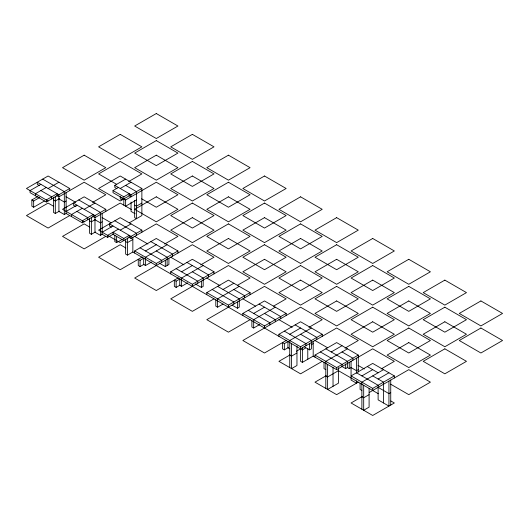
<?xml version="1.0" encoding="UTF-8"?>
<svg xmlns="http://www.w3.org/2000/svg" width="529" height="529" viewBox="0 0 529 529"><rect width="100%" height="100%" fill="white"/><g stroke="black" fill="none" stroke-linecap="round" stroke-linejoin="round"><path stroke-width="0.79" d="M40.878 184.33L30.054 190.572L30.054 192.655L46.288 202.032L69.729 188.496L69.729 190.572M46.288 187.451L35.469 193.7L35.469 195.783M48.093 188.496L58.911 182.247M44.482 200.987L33.664 207.236L31.859 206.191L31.859 199.949L37.949 196.431M31.859 199.949L33.664 200.987L39.748 197.476M59.36 198.646L55.307 200.987L53.502 199.949M66.125 200.987L64.32 202.032L58.911 198.904M53.502 197.601L53.502 212.44L55.307 213.485L59.36 211.137M66.125 211.402L76.943 205.153M39.298 185.5L37.268 184.33L37.268 182.247L58.911 194.738L58.911 211.402L64.32 214.523L66.125 213.485L82.359 222.854L105.8 209.319L105.8 211.402M116.843 188.622L114.819 187.451L114.819 185.368L125.638 179.119M69.729 215.567L48.093 228.059L26.45 215.567L48.093 203.07L53.674 206.297M82.359 208.274L71.534 214.523L71.534 216.606M92.535 202.395L105.8 194.738L84.157 182.247L58.911 196.821L56.881 195.651M141.633 198.772L156.293 207.236L177.936 194.738L156.293 182.247L125.638 199.949L113.014 192.655L113.014 190.572L118.423 187.451M128.607 181.573L141.871 173.915L120.228 161.424L98.586 173.915L116.737 184.396M84.157 209.319L94.982 203.07M120.228 188.496L131.047 182.247M113.014 190.572L123.832 196.821L129.241 193.7L129.241 195.783M141.871 188.496L120.228 200.987L98.586 188.496L120.228 175.998L141.871 188.496L141.871 215.567L129.301 222.821M95.432 219.469L91.372 221.81L89.566 220.772M136.456 199.949L125.638 206.191L125.638 199.949M102.196 221.81L100.391 222.854L94.982 219.727M141.871 203.07L136.456 206.191L134.657 205.153M89.566 218.424L89.566 233.263L91.372 234.307L95.432 231.96M102.196 232.224L113.014 225.976M76.044 206.713L73.339 205.153L73.339 203.07L94.982 215.561L94.982 232.224L100.391 235.345L102.196 234.307L102.196 213.22M105.8 236.39L84.157 248.881L62.521 236.39L84.157 223.893L89.745 227.12M118.423 229.097L107.605 235.345L107.605 237.428L101.614 233.97M107.605 237.428L113.689 233.917M120.228 230.141L131.047 223.893M114.819 235.345L114.819 241.594L116.618 242.632L122.034 239.511M123.832 238.473L123.832 240.55L113.014 234.307L113.014 232.224L123.832 238.473L129.241 235.345L129.241 237.428M141.871 230.141L120.228 242.632L98.586 230.141L120.228 217.644L141.871 230.141L141.871 232.224M129.016 237.296L131.047 238.473L156.293 223.893L177.936 236.39L164.671 244.048M132.852 239.511L127.443 242.632L125.638 241.594M125.638 239.253L125.638 254.085L127.443 255.13L132.852 252.009L132.852 237.171M134.657 253.047L134.657 250.964L156.293 238.473L177.936 250.964L177.936 253.047M145.475 250.964L156.293 244.715M142.321 256.949L120.228 269.704L98.586 257.213L120.228 244.715L125.809 247.942M144.119 264.242L140.066 266.583L138.261 265.538L138.261 259.296L140.066 260.334L144.119 257.993M167.118 244.715L145.475 257.213L145.475 265.538L143.67 264.5L143.67 258.251M145.475 265.538L151.558 262.027M134.657 250.964L156.293 263.462L177.936 250.964M159.229 263.065L165.312 266.583L168.916 264.5L168.916 258.251M170.722 273.87L170.722 271.787L192.364 259.296L214.007 271.787L214.007 273.87M181.546 271.787L192.364 265.538M178.385 277.778L156.293 290.527L134.657 278.036L192.364 244.715L214.007 257.213L200.742 264.87M180.191 285.065L176.131 287.406L174.332 286.368L174.332 280.119L176.131 281.157L180.191 278.816M203.182 265.538L181.546 278.036L181.546 286.368L179.741 285.323L179.741 279.074M181.546 286.368L187.63 282.85M170.722 271.787L192.364 284.285L214.007 271.787M195.294 283.894L201.384 287.406L203.182 286.368L203.182 278.036L192.364 271.787M206.793 294.693L206.793 292.61L228.429 280.119L250.072 292.61L250.072 294.693M223.02 289.489L233.844 283.24M214.007 298.859L192.364 311.356L170.722 298.859L228.429 265.538L250.072 278.036L237.508 285.29M239.253 286.368L217.611 298.859L217.611 307.19L215.806 306.146L215.806 299.903M217.611 307.19L223.02 304.063M206.793 292.61L228.429 305.107L250.072 292.61M232.039 305.107L237.448 308.228L239.253 307.19L239.253 298.859L217.611 286.368M242.857 315.515L242.857 313.433L264.5 300.941L286.143 313.433L286.143 315.515M253.682 313.433L264.5 307.19M250.072 319.681L228.429 332.179L206.793 319.681L264.5 286.368L286.143 298.859L273.572 306.112M275.318 307.19L253.682 319.681L253.682 328.013L251.877 326.968L251.877 320.726M253.682 328.013L259.765 324.495M242.857 313.433L264.5 325.93L286.143 313.433M278.928 336.345L278.928 334.262L300.571 321.764L322.207 334.262L322.207 336.345M289.747 334.262L300.571 328.013M286.592 340.246L264.5 353.002L242.857 340.504L300.571 307.19L322.207 319.681L308.943 327.339M288.398 347.533L284.337 349.881L282.532 348.836L282.532 342.587L284.337 343.632L288.398 341.284M311.389 328.013L289.747 340.504L289.747 367.576M278.928 334.262L300.571 346.753L322.207 334.262M290.097 354.88L278.928 361.333L300.571 373.824L322.207 361.333M296.379 351.256L336.636 328.013L358.278 340.504L345.014 348.168M296.961 353.002L291.552 356.123L289.747 355.085M305.755 347.923L302.37 349.881L132.792 251.969M311.164 344.802L313.194 343.632M304.175 346.753L309.584 349.881L311.389 348.836L311.389 340.504L300.571 334.262M300.571 346.753L300.571 361.333L302.37 362.372L313.194 356.123L313.194 341.284M314.993 357.168L314.993 355.085L336.636 342.587L358.278 355.085L358.278 372.006M331.227 351.957L342.045 345.715M347.454 348.836L325.818 361.333L325.818 388.398M314.993 355.085L336.636 367.576L358.278 355.085M326.168 375.709L314.993 382.156L336.636 394.647L358.278 382.156M313.135 356.09L336.636 369.659L372.707 348.836L394.343 361.333L381.078 368.991M338.441 370.703L327.616 376.946L325.818 375.907M341.595 366.273L345.655 368.62L347.454 367.576L347.454 361.333L325.818 348.836M347.229 367.45L349.259 368.62L351.064 367.576L356.473 370.703L358.278 369.659M361.882 375.907L372.707 369.659M383.525 369.659L361.882 382.156L361.882 409.228M378.116 379.029L388.934 372.786M394.343 375.907L372.707 363.41L351.064 375.907L372.707 388.398L394.343 375.907L394.343 377.99M362.233 396.532L351.064 402.979L372.707 415.47L394.343 402.979L390.858 400.962M369.216 392.498L408.772 369.659L430.414 382.156L408.772 394.647L390.62 384.173M369.097 394.647L363.688 397.775L361.882 396.73M390.739 392.564L388.934 393.609L378.116 387.36M125.638 185.368L136.456 191.617L136.456 218.689L134.657 217.644L134.657 200.465M114.819 185.368L131.047 194.738L131.047 196.821L129.016 195.651M131.397 209.517L120.228 203.07L94.982 217.644L92.952 216.473M135.107 213.742L131.047 211.402L131.047 202.032M69.729 188.496L48.093 175.998L26.45 188.496L48.093 200.987M105.8 209.319L84.157 196.821L62.521 209.319L84.157 221.81M42.684 179.119L64.32 191.617L64.32 214.523M78.748 199.949L100.391 212.44L100.391 235.345M114.819 220.772L136.456 233.263L136.456 235.345M150.884 241.594L172.527 254.085L172.527 256.168M186.955 262.417L208.591 274.915L208.591 276.991M233.844 289.489L244.662 295.737L244.662 297.82M259.091 304.063L280.734 316.56L280.734 318.643M295.156 324.892L316.798 337.383L316.798 339.466M342.045 351.957L352.869 358.206L352.869 360.289M367.291 366.537L378.116 372.786M66.006 196.755L75.779 202.395M102.077 217.578L111.15 222.821M134.657 236.39L147.922 244.048M170.722 257.213L183.986 264.87M206.793 278.036L220.057 285.693M242.857 298.859L255.428 306.112M278.928 319.681L292.193 327.339M314.993 340.504L327.563 347.765M358.047 365.36L364.329 368.991M156.293 250.964L167.118 257.213L167.118 265.538M264.5 313.433L275.318 319.681L275.318 321.764M372.707 375.907L383.525 382.156L383.525 402.979M111.434 227.146L109.404 225.976L109.404 223.893L131.047 236.39L131.047 238.473M40.878 190.572L51.697 196.821L51.697 198.904M76.943 211.402L87.768 217.644L87.768 219.727M140.066 247.843L161.709 260.334L161.709 262.417M176.131 268.666L197.773 281.157L197.773 283.24M212.202 289.489L233.844 301.98L233.844 304.063M248.266 310.311L269.909 322.809L269.909 324.892M284.337 331.134L305.98 343.632L305.98 345.715M320.409 351.957L342.045 364.455L342.045 366.537M356.473 372.786L378.116 385.277L378.116 399.858L388.934 406.1L388.934 381.111M338.031 370.465L378.288 393.708M289.747 348.836L287.941 347.798L287.941 341.549M325.818 369.659L324.012 368.62L324.012 362.372M361.882 390.481L360.084 389.443L360.084 383.194M390.739 380.073L390.739 405.062M372.707 388.398L372.707 390.481M369.097 388.398L369.097 407.145L363.688 410.266L363.688 385.277M356.473 358.206L356.473 373.044M356.473 380.854L356.473 383.194L351.064 380.073L351.064 361.333M349.259 362.372L349.259 368.62M345.655 363.932L345.655 368.62M338.441 367.576L338.441 383.194L327.616 389.443L327.616 364.455M336.636 367.576L336.636 369.659M333.032 367.576L333.032 386.322M309.584 343.632L309.584 349.881M307.779 348.313L307.779 359.251M302.37 347.533L302.37 362.372M296.961 345.973L296.961 365.493L291.552 368.62L291.552 343.632M284.337 343.632L284.337 349.881M264.5 325.93L264.5 328.013M237.448 301.98L237.448 308.228M228.429 305.107L228.429 307.19M201.384 281.157L201.384 287.406M192.364 284.285L192.364 286.368M176.131 281.157L176.131 287.406M165.312 260.334L165.312 266.583M156.293 263.462L156.293 265.538M140.066 260.334L140.066 266.583M127.443 237.951L127.443 255.13M123.832 196.821L123.832 205.153M122.034 197.601L122.034 199.949L120.228 198.904L120.228 196.563M116.618 236.39L116.618 242.632M93.177 216.606L93.177 214.523L82.359 220.772L82.359 222.854M91.372 217.128L91.372 234.307M66.125 192.397L66.125 213.485M57.106 195.783L57.106 193.7L46.288 199.949L46.288 202.032M55.307 196.305L55.307 213.485M33.664 200.987L33.664 207.236M84.157 155.176L62.521 167.667L84.157 180.164L105.8 167.667L84.157 155.176M120.228 134.353L98.586 146.844L120.228 159.341L141.871 146.844L120.228 134.353M156.293 113.53L134.657 126.021L156.293 138.519L177.936 126.021L156.293 113.53M156.293 140.602L134.657 153.093L156.293 165.59L177.936 153.093L156.293 140.602M156.293 155.176L134.657 167.667L156.293 180.164L177.936 167.667L156.293 155.176M192.364 134.353L170.722 146.844L192.364 159.341L214.007 146.844L192.364 134.353M192.364 161.424L170.722 173.915L192.364 186.413L214.007 173.915L192.364 161.424M156.293 196.821L134.657 209.319L156.293 221.81L177.936 209.319L156.293 196.821M192.364 175.998L170.722 188.496L192.364 200.987L214.007 188.496L192.364 175.998M228.429 155.176L206.793 167.667L228.429 180.164L250.072 167.667L228.429 155.176M192.364 203.07L170.722 215.567L192.364 228.059L214.007 215.567L192.364 203.07M228.429 182.247L206.793 194.738L228.429 207.236L250.072 194.738L228.429 182.247M192.364 217.644L170.722 230.141L192.364 242.632L214.007 230.141L192.364 217.644M228.429 196.821L206.793 209.319L228.429 221.81L250.072 209.319L228.429 196.821M264.5 175.998L242.857 188.496L264.5 200.987L286.143 188.496L264.5 175.998M228.429 223.893L206.793 236.39L228.429 248.881L250.072 236.39L228.429 223.893M264.5 203.07L242.857 215.567L264.5 228.059L286.143 215.567L264.5 203.07M228.429 238.473L206.793 250.964L228.429 263.462L250.072 250.964L228.429 238.473M264.5 217.644L242.857 230.141L264.5 242.632L286.143 230.141L264.5 217.644M300.571 196.821L278.928 209.319L300.571 221.81L322.207 209.319L300.571 196.821M264.5 244.715L242.857 257.213L264.5 269.704L286.143 257.213L264.5 244.715M300.571 223.893L278.928 236.39L300.571 248.881L322.207 236.39L300.571 223.893M264.5 259.296L242.857 271.787L264.5 284.285L286.143 271.787L264.5 259.296M300.571 238.473L278.928 250.964L300.571 263.462L322.207 250.964L300.571 238.473M336.636 217.644L314.993 230.141L336.636 242.632L358.278 230.141L336.636 217.644M300.571 265.538L278.928 278.036L300.571 290.527L322.207 278.036L300.571 265.538M336.636 244.715L314.993 257.213L336.636 269.704L358.278 257.213L336.636 244.715M300.571 280.119L278.928 292.61L300.571 305.107L322.207 292.61L300.571 280.119M336.636 259.296L314.993 271.787L336.636 284.285L358.278 271.787L336.636 259.296M372.707 238.473L351.064 250.964L372.707 263.462L394.343 250.964L372.707 238.473M336.636 286.368L314.993 298.859L336.636 311.356L358.278 298.859L336.636 286.368M372.707 265.538L351.064 278.036L372.707 290.527L394.343 278.036L372.707 265.538M336.636 300.941L314.993 313.433L336.636 325.93L358.278 313.433L336.636 300.941M372.707 280.119L351.064 292.61L372.707 305.107L394.343 292.61L372.707 280.119M408.772 259.296L387.129 271.787L408.772 284.285L430.414 271.787L408.772 259.296M372.707 307.19L351.064 319.681L372.707 332.179L394.343 319.681L372.707 307.19M408.772 286.368L387.129 298.859L408.772 311.356L430.414 298.859L408.772 286.368M372.707 321.764L351.064 334.262L372.707 346.753L394.343 334.262L372.707 321.764M408.772 300.941L387.129 313.433L408.772 325.93L430.414 313.433L408.772 300.941M444.843 280.119L423.2 292.61L444.843 305.107L466.479 292.61L444.843 280.119M408.772 328.013L387.129 340.504L408.772 353.002L430.414 340.504L408.772 328.013M444.843 307.19L423.2 319.681L444.843 332.179L466.479 319.681L444.843 307.19M408.772 342.587L387.129 355.085L408.772 367.576L430.414 355.085L408.772 342.587M444.843 321.764L423.2 334.262L444.843 346.753L466.479 334.262L444.843 321.764M480.907 300.941L459.271 313.433L480.907 325.93L502.55 313.433L480.907 300.941M444.843 348.836L423.2 361.333L444.843 373.824L466.479 361.333L444.843 348.836M480.907 328.013L459.271 340.504L480.907 353.002L502.55 340.504L480.907 328.013"/></g></svg>
